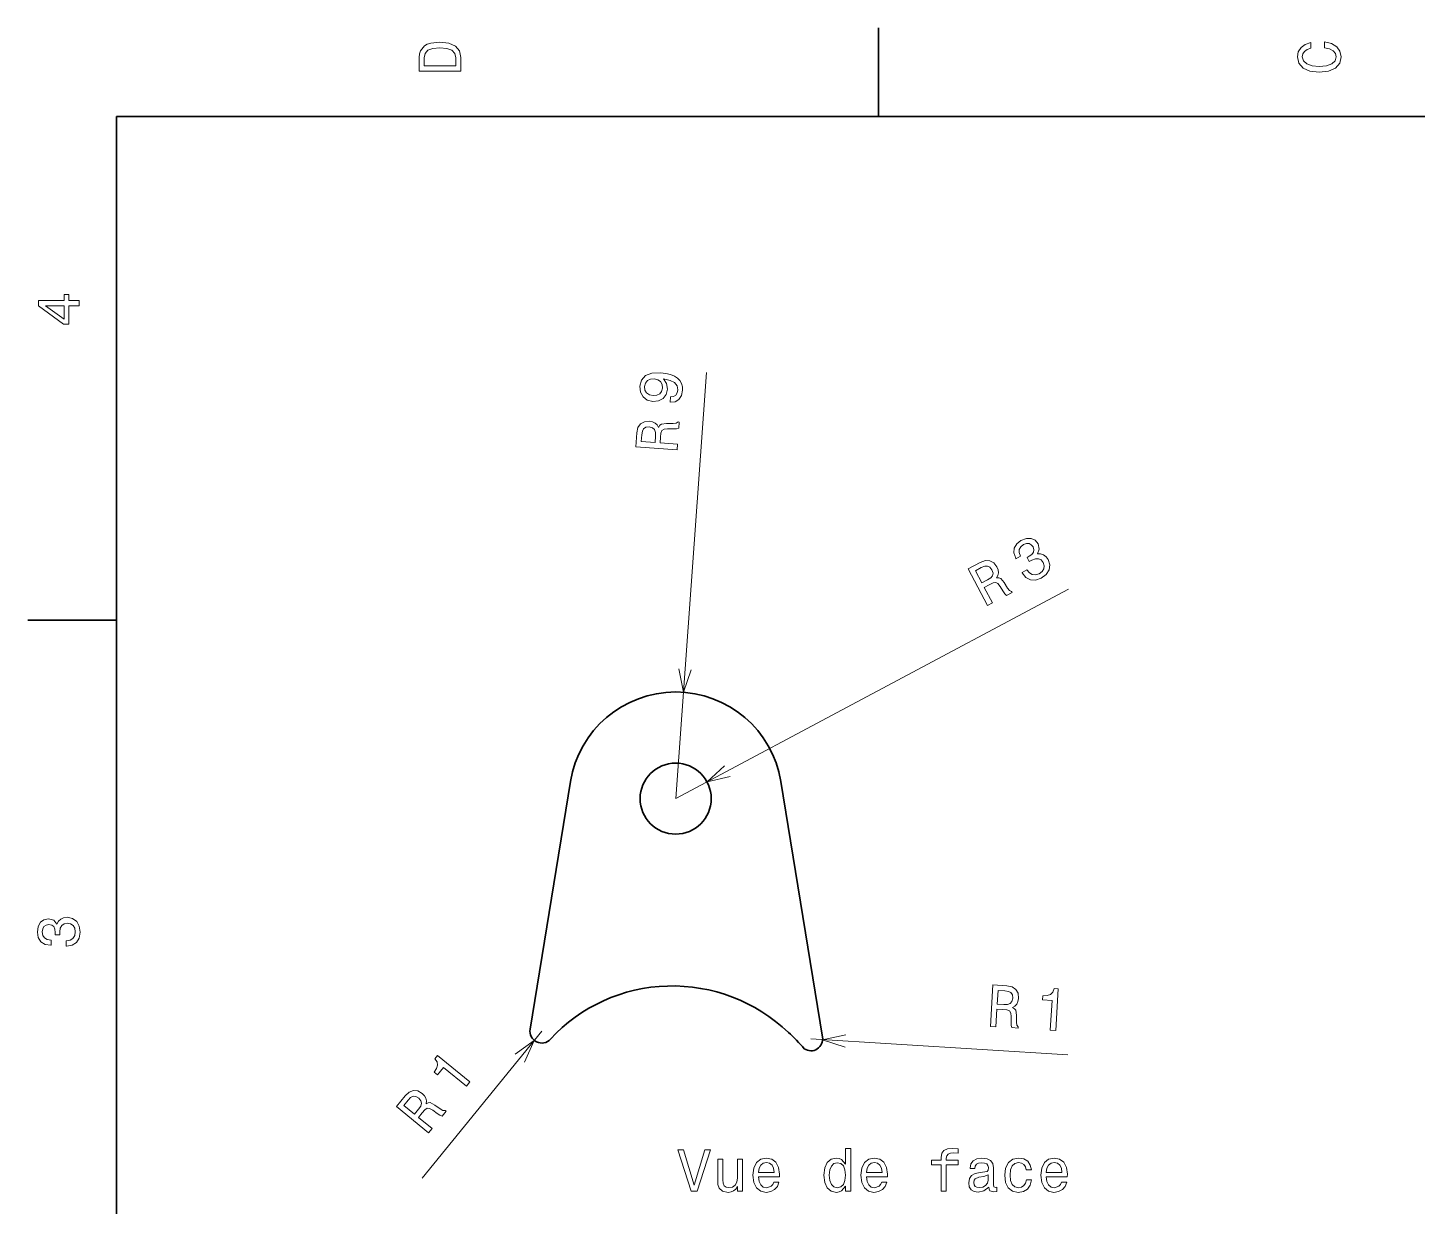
# Model space of a CAD drawing. Extents: x 0 to 297, y 0 to 210.
# Drawn here: x 2.5 to 119.8, y 108 to 207.5 of the extents above; entities that cross this region are included whole.
import ezdxf

# ---------------------------------------------------------------- set-up
doc = ezdxf.new("R2010")
doc.units = 0

msp = doc.modelspace()

# ---------------------------------------------------------------- linework, layer by layer
at = {"color": 7, "lineweight": 35, "ltscale": 0.1875}
for p, q in [((74.300003, 200), (74.300003, 207.5)), ((10, 157.5), (2.5, 157.5))]:
    msp.add_line(p, q, dxfattribs=at)
at = {"color": 7, "lineweight": 35}
for p, q in [((287, 200), (10, 200)), ((10, 200), (10, 10)), ((48.290649, 143.887375), (44.887447, 122.97303)), ((66.056976, 143.887375), (69.566658, 122.318665))]:
    msp.add_line(p, q, dxfattribs=at)
at = {"color": 7, "lineweight": 13}
for p, q in [((57.173813, 142.441895), (59.774338, 178.406372)), ((57.173813, 142.441895), (90.329071, 160.114716)), ((68.579636, 122.158058), (90.270599, 120.81279))]:
    msp.add_line(p, q, dxfattribs=at)
at = {"color": 7, "lineweight": 13, "ltscale": 0.4}
msp.add_line((45.874466, 122.812424), (35.770065, 110.406731), dxfattribs=at)
at = {"color": 7, "lineweight": 13}
for points in [[(35.533215, 204.994965), (35.533215, 203.829971), (39.033215, 203.829971), (39.033215, 204.994965), (38.922264, 205.544678), (38.584366, 205.953171), (38.034657, 206.205338), (37.283215, 206.296112), (36.516644, 206.215424), (36.21405, 206.114563), (35.971977, 205.973343), (35.644165, 205.56485), (35.563473, 205.297562)], [(35.951801, 204.959656), (36.027451, 205.342941), (36.259438, 205.605194), (36.672985, 205.761536), (37.283215, 205.811966), (37.873272, 205.756485), (38.286816, 205.600143), (38.533936, 205.332855), (38.614628, 204.959656), (38.614628, 204.298996), (35.951801, 204.298996)], [(111.93206, 205.817017), (112.35569, 205.716141), (112.658287, 205.549713), (112.844887, 205.317734), (112.905403, 205.045395), (112.814629, 204.71759), (112.54229, 204.460388), (112.098488, 204.28891), (111.483215, 204.233429), (110.872986, 204.28891), (110.424141, 204.455338), (110.151802, 204.71254), (110.055984, 205.045395), (110.106415, 205.287476), (110.247627, 205.494247), (110.474571, 205.655624), (110.787247, 205.766571), (110.787247, 206.245682), (110.308144, 206.094391), (109.94503, 205.832138), (109.718086, 205.474075), (109.637398, 205.045395), (109.763474, 204.510818), (110.116501, 204.10231), (110.696472, 203.840057), (111.483215, 203.749283), (112.269958, 203.840057), (112.84993, 204.10231), (113.208, 204.510818), (113.329041, 205.045395), (113.233215, 205.51442), (112.965927, 205.892654), (112.527161, 206.159943), (111.93206, 206.301163)], [(6.833213, 184.02739), (6.833213, 184.481277), (5.965778, 184.481277), (5.965778, 184.98056), (5.56232, 184.98056), (5.56232, 184.481277), (3.408862, 184.481277), (3.408862, 184.022339), (5.521974, 182.489197), (5.965778, 182.489197), (5.965778, 184.02739)], [(5.56232, 182.912827), (3.993876, 184.02739), (5.56232, 184.02739)], [(56.717598, 175.891876), (57.120434, 175.938599), (57.442909, 176.132706), (57.658787, 176.460938), (57.76194, 176.908539), (57.748188, 177.20787), (57.676926, 177.481018), (57.537357, 177.718643), (57.329857, 177.925781), (57.064114, 178.096695), (56.730068, 178.232086), (56.342449, 178.325851), (55.89156, 178.383728), (55.176132, 178.349518), (54.640209, 178.140503), (54.299973, 177.770691), (54.150394, 177.240479), (54.205292, 176.740997), (54.419823, 176.351303), (54.77459, 176.082947), (55.236568, 175.968628), (55.725277, 176.014191), (56.10957, 176.22406), (56.366413, 176.559448), (56.474236, 177.001663), (56.412853, 177.4814), (56.146935, 177.859634), (56.699455, 177.73877), (57.085194, 177.549072), (57.303783, 177.285522), (57.354866, 176.943039), (57.300743, 176.684021), (57.176258, 176.500885), (56.991112, 176.387863), (56.75106, 176.354645)], [(55.266819, 176.456909), (54.958591, 176.52977), (54.722301, 176.688431), (54.582371, 176.921036), (54.547771, 177.211746), (54.624561, 177.504517), (54.796864, 177.719604), (55.048492, 177.842987), (55.364357, 177.875763), (55.677254, 177.797516), (55.903484, 177.639587), (56.032627, 177.397644), (56.060738, 177.087189), (55.990433, 176.814163), (55.828922, 176.608414), (55.587353, 176.484314)], [(57.297882, 171.889328), (57.331707, 172.357132), (55.857891, 172.463699), (55.892441, 172.941559), (55.932995, 173.292572), (56.019417, 173.508804), (56.194141, 173.617523), (56.494553, 173.646362), (56.949081, 173.638779), (57.248039, 173.647507), (57.428455, 173.695129), (57.466648, 174.223297), (57.371075, 174.230209), (57.221867, 174.124695), (56.957394, 174.103363), (56.391476, 174.108887), (55.967793, 174.053574), (55.828648, 173.947342), (55.719982, 173.773163), (55.608776, 173.983459), (55.442909, 174.137024), (55.22813, 174.243576), (54.963718, 174.29303), (54.536098, 174.253174), (54.204651, 174.074875), (53.989502, 173.756714), (53.891376, 173.308731), (53.806995, 172.141754)], [(54.309479, 173.147034), (54.361847, 173.451691), (54.473057, 173.661072), (54.658932, 173.784149), (54.938862, 173.809418), (55.226971, 173.738022), (55.393204, 173.589478), (55.467014, 173.351547), (55.46925, 173.032837), (55.430332, 172.494614), (54.268379, 172.578629)], [(86.410049, 161.537994), (86.426659, 161.506836), (86.725601, 161.117554), (87.105576, 160.9086), (87.544029, 160.879425), (88.020508, 161.036255), (88.443024, 161.358627), (88.685783, 161.739471), (88.742249, 162.169617), (88.608856, 162.612869), (88.433289, 162.856461), (88.221512, 163.017899), (87.973526, 163.097168), (87.695847, 163.103455), (87.857025, 163.497986), (87.755379, 163.935272), (87.503586, 164.246826), (87.172256, 164.40741), (86.772949, 164.406006), (86.314865, 164.236145), (85.952278, 163.951431), (85.749573, 163.591919), (85.715363, 163.173645), (85.869217, 162.724167), (85.885826, 162.693008), (86.281921, 162.904144), (86.165695, 163.207947), (86.172287, 163.47435), (86.292786, 163.698593), (86.531639, 163.883057), (86.782043, 163.97081), (87.000977, 163.967499), (87.18399, 163.870743), (87.333168, 163.687378), (87.409355, 163.447952), (87.380829, 163.244141), (87.241356, 163.055511), (87.001907, 162.893585), (86.825974, 162.805511), (87.013382, 162.453934), (87.226707, 162.579071), (87.528435, 162.688477), (87.79454, 162.693146), (88.011673, 162.586014), (88.177162, 162.382751), (88.265793, 162.098541), (88.238739, 161.838379), (88.098068, 161.609085), (87.847939, 161.424316), (87.543839, 161.319382), (87.267944, 161.343765), (87.025017, 161.488602), (86.819496, 161.756226)], [(83.494621, 158.738113), (83.908516, 158.958725), (83.213448, 160.262726), (83.636246, 160.488083), (83.954895, 160.640778), (84.183922, 160.682861), (84.369019, 160.592926), (84.553482, 160.354065), (84.789238, 159.965393), (84.955902, 159.717041), (85.092339, 159.589752), (85.559639, 159.838837), (85.514565, 159.923386), (85.345779, 159.993439), (85.186821, 160.205887), (84.889977, 160.687729), (84.617424, 161.0168), (84.453384, 161.077942), (84.248093, 161.077103), (84.366806, 161.283249), (84.408394, 161.505447), (84.384125, 161.743958), (84.285095, 161.99408), (84.023521, 162.334702), (83.696053, 162.520187), (83.31218, 162.532745), (82.880798, 162.37709), (81.848289, 161.826736)], [(82.966721, 161.937134), (83.252434, 162.05513), (83.488876, 162.072571), (83.69207, 161.980865), (83.862595, 161.757431), (83.955681, 161.475586), (83.918549, 161.255768), (83.756531, 161.066544), (83.488007, 160.894836), (83.01181, 160.641006), (82.463821, 161.669067)], [(5.73379, 129.979111), (5.769093, 129.979111), (6.253242, 130.059799), (6.616354, 130.296829), (6.848343, 130.670029), (6.934078, 131.164276), (6.848343, 131.688766), (6.626441, 132.082138), (6.273415, 132.334305), (5.819525, 132.425079), (5.521974, 132.384735), (5.279899, 132.273788), (5.0933, 132.092224), (4.957133, 131.850143), (4.684798, 132.177963), (4.251081, 132.293961), (3.857709, 132.218307), (3.560158, 132.00145), (3.373559, 131.648422), (3.307997, 131.164276), (3.388689, 130.710388), (3.610591, 130.362396), (3.963617, 130.135452), (4.432637, 130.059799), (4.46794, 130.059799), (4.46794, 130.508652), (4.145173, 130.548996), (3.913184, 130.680115), (3.771974, 130.891937), (3.721542, 131.189484), (3.761888, 131.451736), (3.867795, 131.643372), (4.039265, 131.759369), (4.271254, 131.804764), (4.518372, 131.759369), (4.684798, 131.638336), (4.785663, 131.426514), (4.815922, 131.139053), (4.810879, 130.942368), (5.209294, 130.942368), (5.199208, 131.189484), (5.244596, 131.507217), (5.365634, 131.744247), (5.56232, 131.885452), (5.819525, 131.935883), (6.112032, 131.880417), (6.328891, 131.734161), (6.465058, 131.502167), (6.510447, 131.194534), (6.460014, 130.876801), (6.308718, 130.644821), (6.066643, 130.498566), (5.73379, 130.443085)], [(83.728531, 123.222366), (84.196655, 123.193336), (84.288116, 124.668167), (84.766312, 124.638512), (85.117722, 124.601555), (85.334824, 124.517349), (85.445328, 124.34375), (85.477249, 124.043648), (85.474319, 123.589066), (85.486099, 123.290215), (85.535576, 123.110291), (86.064102, 123.077515), (86.07003, 123.173157), (85.962997, 123.321274), (85.938965, 123.585518), (85.938698, 124.151459), (85.879036, 124.574554), (85.771378, 124.712601), (85.5961, 124.819481), (85.805252, 124.932831), (85.957115, 125.100266), (86.061455, 125.316124), (86.1082, 125.581024), (86.063957, 126.008217), (85.882278, 126.337814), (85.561935, 126.549698), (85.112968, 126.643234), (83.945183, 126.715652)], [(84.955566, 126.223495), (85.260735, 126.174248), (85.471245, 126.065186), (85.596222, 125.880585), (85.624359, 125.600929), (85.555916, 125.312103), (85.409088, 125.144363), (85.171921, 125.068115), (84.853249, 125.062614), (84.314651, 125.096024), (84.386772, 126.258774)], [(88.788689, 122.908539), (89.24675, 122.880127), (89.464966, 126.398582), (89.122681, 126.419815), (89.013031, 126.118385), (88.819023, 125.923248), (88.534683, 125.819611), (88.149635, 125.80307), (88.127472, 125.445686), (88.942909, 125.395111)], [(39.518616, 118.175957), (39.808441, 118.531792), (37.07515, 120.758057), (36.858574, 120.492157), (37.039772, 120.227486), (37.085434, 119.956131), (37.004112, 119.664627), (36.793343, 119.341965), (37.070969, 119.115837), (37.586929, 119.749306)], [(36.316856, 114.244987), (36.613052, 114.60865), (35.467339, 115.541832), (35.769905, 115.913307), (36.004581, 116.177475), (36.199463, 116.304939), (36.404938, 116.293686), (36.667496, 116.144875), (37.035347, 115.877785), (37.285164, 115.713333), (37.460243, 115.648788), (37.794662, 116.059364), (37.720367, 116.119881), (37.537624, 116.119125), (37.308807, 116.253456), (36.848564, 116.582794), (36.469864, 116.78067), (36.294945, 116.773544), (36.105988, 116.693283), (36.135628, 116.929321), (36.087948, 117.150276), (35.973221, 117.360802), (35.785088, 117.553062), (35.412033, 117.765854), (35.038288, 117.810089), (34.679489, 117.673042), (34.342014, 117.362518), (33.603111, 116.45533)], [(34.591583, 116.990128), (34.809326, 117.209549), (35.020569, 117.317177), (35.243423, 117.311287), (35.487152, 117.171303), (35.682102, 116.947479), (35.732971, 116.730423), (35.656849, 116.493225), (35.47575, 116.230949), (35.134964, 115.812553), (34.231686, 116.548264)], [(59.622585, 112.806473), (58.745064, 109.825928), (57.842323, 112.806473), (57.363216, 112.806473), (58.492901, 109.30143), (58.997223, 109.30143), (60.101692, 112.806473)], [(71.509476, 109.720016), (71.509476, 109.30143), (71.953278, 109.30143), (71.953278, 112.92247), (71.514511, 112.92247), (71.514511, 111.5961), (71.17662, 111.979385), (70.969849, 112.07016), (70.732819, 112.105461), (70.304138, 112.004601), (69.971291, 111.722176), (69.754425, 111.268288), (69.67878, 110.658058), (69.754425, 110.047829), (69.971291, 109.58889), (70.304138, 109.30143), (70.732819, 109.205612), (70.969849, 109.240913), (71.181664, 109.331688)], [(79.56855, 111.540627), (79.56855, 109.30143), (80.01236, 109.30143), (80.01236, 111.540627), (81.020996, 111.540627), (81.020996, 111.918861), (80.01236, 111.918861), (80.01236, 112.085289), (80.047653, 112.287018), (80.163651, 112.423187), (80.360336, 112.503876), (80.642761, 112.534142), (81.020996, 112.513969), (81.020996, 112.897247), (80.541893, 112.92247), (80.108177, 112.877075), (79.80558, 112.740913), (79.624023, 112.503876), (79.56855, 112.165985), (79.56855, 111.918861), (78.756592, 111.918861), (78.756592, 111.540627)], [(62.825035, 112.009644), (62.381229, 112.009644), (62.381229, 110.446243), (62.330795, 110.08313), (62.184544, 109.820885), (61.9576, 109.6595), (61.660049, 109.60907), (61.423016, 109.649414), (61.271721, 109.770447), (61.185986, 109.977219), (61.165813, 110.26973), (61.165813, 112.009644), (60.722008, 112.009644), (60.722008, 110.229385), (60.737137, 109.871315), (60.832958, 109.573761), (61.125465, 109.30143), (61.594486, 109.205612), (61.846649, 109.240913), (62.063507, 109.331688), (62.250107, 109.488029), (62.401402, 109.714973), (62.401402, 109.30143), (62.825035, 109.30143)], [(64.161491, 110.526932), (65.936707, 110.526932), (65.94175, 110.733704), (65.861053, 111.313675), (65.639153, 111.747398), (65.286133, 112.009644), (64.817108, 112.105461), (64.358177, 112.004601), (64.00515, 111.722176), (63.778202, 111.263245), (63.697514, 110.658058), (63.773159, 110.037743), (64.000107, 109.583847), (64.348091, 109.30143), (64.801979, 109.205612), (65.195351, 109.271172), (65.51812, 109.442642), (65.75515, 109.714973), (65.891319, 110.078087), (65.452553, 110.078087), (65.361778, 109.876358), (65.230652, 109.72506), (64.857452, 109.604027), (64.569992, 109.6595), (64.353134, 109.836014), (64.211922, 110.123474), (64.161491, 110.511803)], [(64.161491, 110.900131), (64.216965, 111.248116), (64.353134, 111.505318), (64.559906, 111.661659), (64.832237, 111.717133), (65.099533, 111.661659), (65.306305, 111.505318), (65.432381, 111.248116), (65.477768, 110.900131)], [(70.808464, 111.707047), (71.100967, 111.636444), (71.322876, 111.439758), (71.453995, 111.111946), (71.504425, 110.658058), (71.453995, 110.199127), (71.322876, 109.871315), (71.100967, 109.669586), (70.808464, 109.604027), (70.531082, 109.669586), (70.319267, 109.871315), (70.178062, 110.20417), (70.132668, 110.658058), (70.178062, 111.106903), (70.319267, 111.434715), (70.531082, 111.636444)], [(73.269562, 110.526932), (75.044777, 110.526932), (75.04982, 110.733704), (74.969124, 111.313675), (74.747223, 111.747398), (74.394196, 112.009644), (73.925179, 112.105461), (73.466248, 112.004601), (73.11322, 111.722176), (72.886276, 111.263245), (72.80558, 110.658058), (72.881233, 110.037743), (73.108177, 109.583847), (73.456161, 109.30143), (73.910049, 109.205612), (74.303421, 109.271172), (74.62619, 109.442642), (74.86322, 109.714973), (74.99939, 110.078087), (74.560623, 110.078087), (74.469849, 109.876358), (74.338722, 109.72506), (73.965523, 109.604027), (73.678062, 109.6595), (73.461197, 109.836014), (73.319992, 110.123474), (73.269562, 110.511803)], [(73.269562, 110.900131), (73.325035, 111.248116), (73.461197, 111.505318), (73.667969, 111.661659), (73.940308, 111.717133), (74.207596, 111.661659), (74.414368, 111.505318), (74.540451, 111.248116), (74.585838, 110.900131)], [(83.598091, 109.654457), (83.598091, 109.639328), (83.623306, 109.467857), (83.698952, 109.346817), (84.016678, 109.250999), (84.263794, 109.291344), (84.263794, 109.634285), (84.157883, 109.619156), (84.016678, 109.684715), (83.991463, 109.886444), (83.991463, 111.28846), (83.930939, 111.64653), (83.754425, 111.898689), (83.446793, 112.049988), (83.013077, 112.105461), (82.589447, 112.044945), (82.276764, 111.873474), (82.080078, 111.606186), (82.014511, 111.253159), (82.014511, 111.2229), (82.412933, 111.2229), (82.448235, 111.434715), (82.559181, 111.586014), (82.740738, 111.676788), (82.997948, 111.71209), (83.245064, 111.686874), (83.421577, 111.611229), (83.527481, 111.480103), (83.56279, 111.298546), (83.542618, 111.086731), (83.461922, 110.980827), (83.260193, 110.930389), (82.88195, 110.890045), (82.448235, 110.799271), (82.140594, 110.637886), (81.959038, 110.385727), (81.903564, 110.012527), (81.953995, 109.679672), (82.110336, 109.432556), (82.362495, 109.276215), (82.71048, 109.220741), (83.179504, 109.326645)], [(86.750107, 111.111946), (87.188866, 111.111946), (87.098083, 111.515404), (86.881226, 111.83313), (86.543335, 112.029816), (86.104568, 112.105461), (85.620422, 112.004601), (85.252266, 111.722176), (85.020279, 111.263245), (84.93959, 110.647972), (85.015236, 110.037743), (85.24218, 109.583847), (85.60025, 109.30143), (86.089447, 109.205612), (86.523163, 109.281258), (86.861053, 109.493073), (87.093048, 109.825928), (87.193909, 110.26973), (86.770279, 110.26973), (86.694626, 109.987312), (86.553421, 109.77549), (86.351692, 109.644371), (86.104568, 109.604027), (85.796936, 109.669586), (85.575035, 109.871315), (85.438866, 110.199127), (85.393478, 110.663101), (85.438866, 111.116989), (85.580078, 111.444801), (85.807022, 111.64653), (86.104568, 111.717133), (86.366821, 111.671745), (86.563507, 111.555756), (86.694626, 111.364113)], [(88.449677, 110.526932), (90.224884, 110.526932), (90.229935, 110.733704), (90.149239, 111.313675), (89.927338, 111.747398), (89.57431, 112.009644), (89.105293, 112.105461), (88.646362, 112.004601), (88.293335, 111.722176), (88.066391, 111.263245), (87.985695, 110.658058), (88.06134, 110.037743), (88.288284, 109.583847), (88.636276, 109.30143), (89.090164, 109.205612), (89.483536, 109.271172), (89.806305, 109.442642), (90.043335, 109.714973), (90.179504, 110.078087), (89.740738, 110.078087), (89.649963, 109.876358), (89.518837, 109.72506), (89.145638, 109.604027), (88.85817, 109.6595), (88.641312, 109.836014), (88.500107, 110.123474), (88.449677, 110.511803)], [(88.449677, 110.900131), (88.50515, 111.248116), (88.641312, 111.505318), (88.848083, 111.661659), (89.120422, 111.717133), (89.387711, 111.661659), (89.594482, 111.505318), (89.720566, 111.248116), (89.765953, 110.900131)], [(83.547653, 110.249557), (83.487137, 109.987312), (83.325752, 109.785576), (83.083679, 109.654457), (82.786133, 109.60907), (82.594482, 109.634285), (82.458321, 109.714973), (82.372589, 109.856186), (82.347366, 110.052872), (82.367538, 110.229385), (82.448235, 110.355461), (82.770996, 110.496674), (83.179504, 110.55719), (83.547653, 110.67823)]]:
    msp.add_lwpolyline(points, close=True, dxfattribs=at)
for points in [[(57.445927, 153.382614), (57.822891, 151.418457), (58.478508, 153.307953)], [(61.282505, 145.218536), (59.821201, 143.853043), (61.769478, 144.304947)], [(44.424282, 120.212296), (45.242943, 122.037064), (43.621574, 120.866096)], [(71.53791, 122.493217), (69.577721, 122.096161), (71.473824, 121.45993)]]:
    msp.add_lwpolyline(points, dxfattribs=at)
at = {"color": 7, "lineweight": 35}
msp.add_circle((57.173813, 142.441895), 3, dxfattribs=at)
for centre, radius, start, end in [((57.173813, 142.441895), 9, 9.242217, 170.757789), ((45.874466, 122.812424), 1, 170.757789, 317.463238), ((57.050343, 112.07341), 14.354242, 40.137842, 47.833027), ((68.579636, 122.158058), 1, 236.252204, 9.242217)]:
    msp.add_arc(centre, radius, start, end, dxfattribs=at)
msp.add_ellipse((57.056671, 112.550385), major_axis=(10.401703, -9.633331), ratio=0.987492, start_param=1.5595145951, end_param=3.1461930814, dxfattribs=at)

doc.saveas('drawing.dxf')
